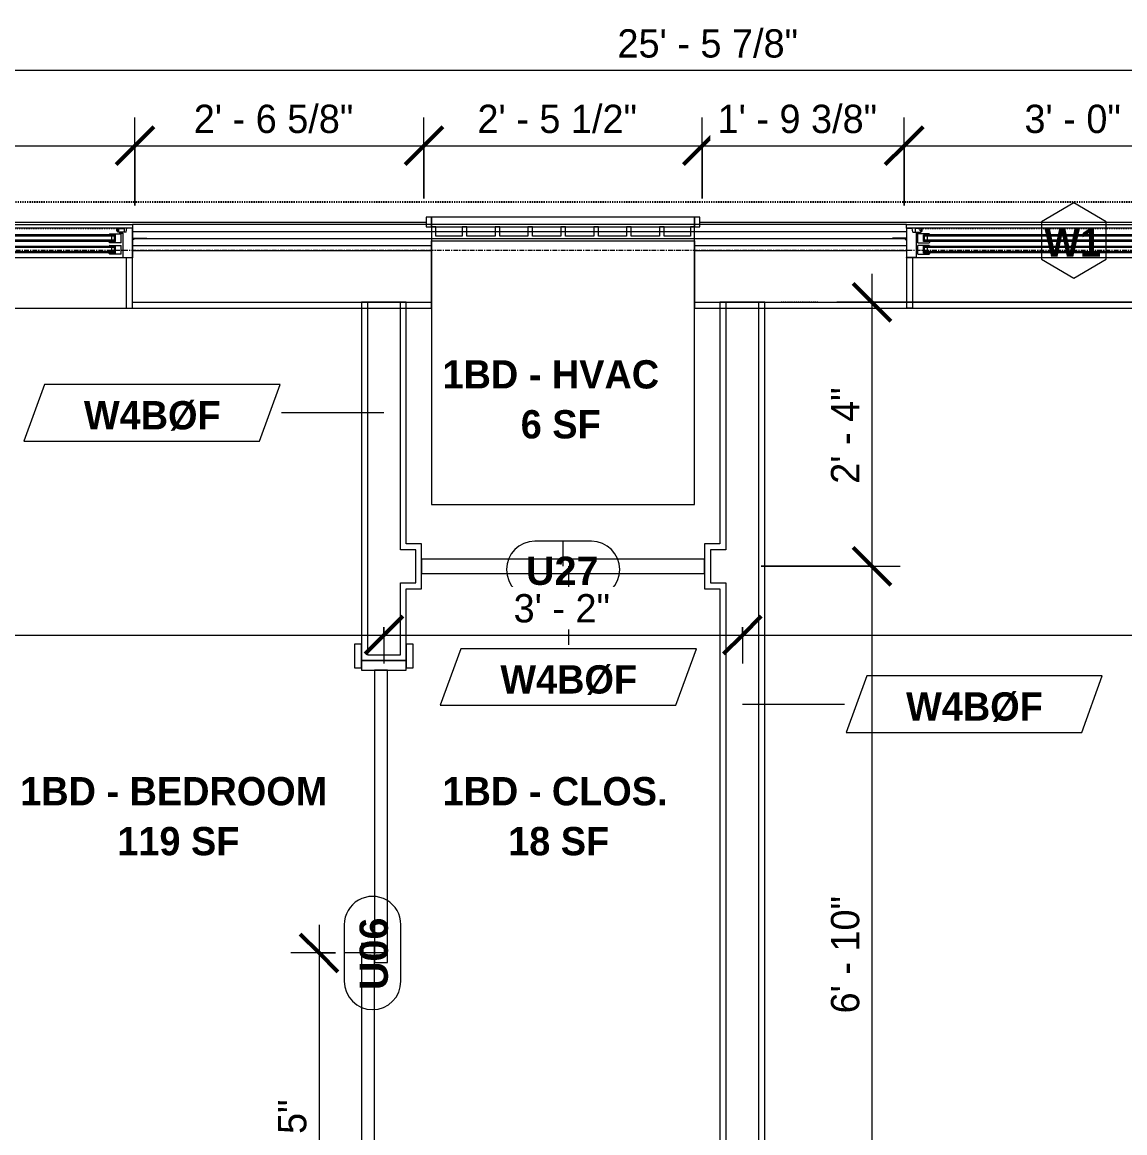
# Model space of a CAD drawing. Header units: inches. Extents: x -4058 to -1781, y 9814 to 12264.
# Drawn here: x -3380.6 to -3263.7, y 11993.6 to 12111.4 of the extents above; entities that cross this region are included whole.
import ezdxf

# ---------------------------------------------------------------- set-up
doc = ezdxf.new("R2010")
doc.units = ezdxf.units.IN
doc.header["$MEASUREMENT"] = 0
for name, pattern in [('Dash', [0.25, 0.125, -0.125]), ('Dash 3_32_', [0.1875, 0.09375, -0.09375]), ('Dash_2_', [0.25, 0.125, -0.125]), ('Grid Line 1_2_', [0.875, 0.5, -0.125, 0.125, -0.125])]:
    doc.linetypes.add(name, pattern=pattern)
for name, color, linetype, lineweight in [('0-1', 7, 'Continuous', 5), ('0-2', 7, 'Continuous', 9), ('A-ANNO-DIMS', 211, 'Continuous', 9), ('A-ANNO-DIMS-32', 211, 'Continuous', 9), ('A-AREA-IDEN', 2, 'Continuous', 9), ('A-DETL-1', 90, 'Dash 3_32_', 9), ('A-DETL-GENF-HDLN-1', 7, 'Dash', 9), ('A-DETL-GENF-HDLN-2', 1, 'Continuous', 18), ('A-DOOR-2', 31, 'Continuous', 9), ('A-DOOR-FRAM', 31, 'Continuous', 9), ('A-DOOR-IDEN', 31, 'Continuous', 9), ('A-GENM-1', 7, 'Continuous', 9), ('A-GLAZ', 151, 'Continuous', 18), ('A-GLAZ-1', 7, 'Continuous', 9), ('A-GLAZ-IDEN', 152, 'Continuous', 9), ('A-WALL-1', 7, 'Continuous', 9), ('A-WALL-2', 113, 'Continuous', 9), ('A-WALL-IDEN', 211, 'Continuous', 9), ('S-FNDN-1', 7, 'Continuous', 9), ('S-GRID-1', 1, 'Grid Line 1_2_', 9)]:
    doc.layers.add(name, color=color, linetype=linetype, lineweight=lineweight)
doc.layers.add('0-3', color=250, linetype='Dash_2_')
doc.styles.add('Arial_B', font='arialbd.ttf', dxfattribs={"height": 3})
doc.styles.add('Century Gothic', font='ufonts.com_century-gothic.ttf', dxfattribs={"height": 3})
doc.styles.add('Century Gothic_B_1', font='GOTHICB.TTF', dxfattribs={"height": 3})
doc.dimstyles.new('MARKETING_DIMENSION', dxfattribs={"dimscale": 12, "dimtxt": 3.132505, "dimasz": 0.333333, "dimexe": 0.25, "dimexo": 0.166667, "dimgap": 0.041667, "dimtad": 1, "dimdec": 4, "dimrnd": 0.0625, "dimzin": 3, "dimdsep": 46, "dimlunit": 4, "dimtxsty": 'Century Gothic', "dimblk1": 'OBLIQUE', "dimblk2": 'OBLIQUE', "dimsah": 1, "dimcen": 0.09, "dimdle": 0.25, "dimazin": 0, "dimtfac": 1, "dimtdec": 4, "dimtix": 1, "dimtmove": 0, "dimatfit": 3, "dimfxl": 1, "dimtvp": 1, "dimtfill": 1, "dimfrac": 2, "dimtolj": 1, "dimtzin": 0, "dimarcsym": 2})
doc.dimstyles.new('THE_DIMENSION_STRING_2', dxfattribs={"dimscale": 12, "dimtxt": 3.132505, "dimasz": 0.333333, "dimexe": 0.25, "dimexo": 0.166667, "dimgap": 0.041667, "dimtad": 1, "dimdec": 4, "dimrnd": 0.0625, "dimzin": 3, "dimdsep": 46, "dimlunit": 4, "dimtxsty": 'Century Gothic', "dimblk1": 'OBLIQUE', "dimblk2": 'OBLIQUE', "dimsah": 1, "dimcen": 0.09, "dimdle": 0.25, "dimazin": 0, "dimtfac": 1, "dimtdec": 4, "dimtix": 1, "dimtmove": 0, "dimatfit": 3, "dimfxl": 1, "dimtvp": 1, "dimtfill": 1, "dimfrac": 2, "dimtolj": 1, "dimtzin": 0, "dimarcsym": 2})
doc.dimstyles.new('THE_DIMENSION_STRING_3', dxfattribs={"dimscale": 12, "dimtxt": 3.132505, "dimasz": 0.333333, "dimexe": 0.25, "dimexo": 0.166667, "dimgap": 0.041667, "dimtad": 1, "dimdec": 4, "dimrnd": 0.0625, "dimzin": 3, "dimdsep": 46, "dimlunit": 4, "dimtxsty": 'Century Gothic', "dimblk1": 'OBLIQUE', "dimblk2": 'OBLIQUE', "dimsah": 1, "dimcen": 0.09, "dimdle": 0.25, "dimazin": 0, "dimtfac": 1, "dimtdec": 4, "dimtix": 1, "dimtmove": 0, "dimatfit": 3, "dimfxl": 1, "dimtvp": 1, "dimtfill": 1, "dimfrac": 2, "dimtolj": 1, "dimtzin": 0, "dimarcsym": 2})

# ---------------------------------------------------------------- blocks, each defined once
blk = doc.blocks.new('Window-Double_Hung-Marvin-Essential - ESDH3066 - 1st Floor-3357218-UNIT PLANS - 1ST FLOOR')
at = {"layer": 'A-DETL-GENF-HDLN-1'}
blk.add_line((16.1, 3.97), (-16.5, 3.97), dxfattribs=at)
at = {"layer": 'A-DETL-GENF-HDLN-2'}
for p, q in [((-17.75, 4.03), (-17.16, 4.03)), ((-17.75, 4.03), (-17.75, 0.94)), ((-17.08, 3.62), (-17.16, 4.03)), ((-17.08, 3.62), (-16.19, 3.62)), ((-16.85, 4), (-16.85, 3.62)), ((-16.3, 4), (-16.85, 4)), ((-16.38, 3.62), (-16.38, 3.52)), ((-16.3, 3.76), (-16.3, 4)), ((-16.18, 3.76), (-16.3, 3.76)), ((-16.19, 3.72), (-16.1, 3.72)), ((-16.19, 3.62), (-16.19, 3.72)), ((-16.18, 3.97), (-16.1, 3.97)), ((-16.18, 3.97), (-16.18, 3.76)), ((-16.1, 3.72), (-16.1, 3.97)), ((16.18, 3.97), (16.1, 3.97)), ((16.1, 3.72), (16.1, 3.97)), ((16.19, 3.72), (16.1, 3.72)), ((16.18, 3.97), (16.18, 3.76)), ((16.18, 3.76), (16.3, 3.76)), ((16.19, 3.62), (16.19, 3.72)), ((17.08, 3.62), (16.19, 3.62)), ((16.3, 3.76), (16.3, 4)), ((16.3, 4), (16.85, 4)), ((16.38, 3.62), (16.38, 3.52)), ((16.85, 4), (16.85, 3.62)), ((17.08, 3.62), (17.16, 4.03)), ((17.75, 4.03), (17.16, 4.03)), ((17.75, 4.03), (17.75, 0.94)), ((-19.25, 2.98), (-19.25, 2.94)), ((-17.75, 2.98), (-19.25, 2.98)), ((-19.25, 2.94), (-17.9, 2.94)), ((-17.9, 2.94), (-17.9, 2.83)), ((-17.9, 2.83), (-17.75, 2.83)), ((-16.38, 3.52), (-16.72, 3.52)), ((-16.72, 3.52), (-16.72, 0.94)), ((-15.34, 3.44), (-16.56, 3.44)), ((-16.56, 2.5), (-16.56, 3.44)), ((-16.56, 2.5), (-15.34, 2.5)), ((-15.94, 2.62), (-15.94, 3.34)), ((-15.94, 3.34), (-15.28, 3.34)), ((-15.28, 2.62), (-15.94, 2.62)), ((-15.84, 2.63), (-15.84, 3.32)), ((-15.54, 2.76), (-15.54, 3.2)), ((-15.34, 3.44), (-15.28, 3.38)), ((-15.34, 2.5), (-15.28, 2.56)), ((-15.28, 3.34), (-15.28, 3.38)), ((-15.28, 2.56), (-15.28, 2.62)), ((15.34, 3.44), (15.28, 3.38)), ((15.28, 3.34), (15.28, 3.38)), ((15.94, 3.34), (15.28, 3.34)), ((15.28, 2.56), (15.28, 2.62)), ((15.28, 2.62), (15.94, 2.62)), ((15.34, 2.5), (15.28, 2.56)), ((15.34, 3.44), (16.56, 3.44)), ((16.56, 2.5), (15.34, 2.5)), ((15.54, 2.76), (15.54, 3.2)), ((15.84, 2.63), (15.84, 3.32)), ((15.94, 2.62), (15.94, 3.34)), ((16.38, 3.52), (16.72, 3.52)), ((16.56, 2.5), (16.56, 3.44)), ((16.72, 3.52), (16.72, 0.94)), ((17.75, 2.98), (19.25, 2.98)), ((17.9, 2.83), (17.75, 2.83)), ((17.9, 2.94), (17.9, 2.83)), ((19.25, 2.94), (17.9, 2.94)), ((19.25, 2.98), (19.25, 2.94)), ((-15.34, 2.22), (-16.56, 2.22)), ((-16.56, 1.28), (-16.56, 2.22)), ((-16.56, 1.28), (-15.34, 1.28)), ((-15.94, 1.4), (-15.94, 2.12)), ((-15.94, 2.12), (-15.28, 2.12)), ((-15.28, 1.4), (-15.94, 1.4)), ((-15.84, 1.41), (-15.84, 2.1)), ((-15.54, 1.54), (-15.54, 1.98)), ((-15.34, 2.22), (-15.28, 2.16)), ((-15.34, 1.28), (-15.28, 1.34)), ((-15.28, 2.12), (-15.28, 2.16)), ((-15.28, 1.34), (-15.28, 1.4)), ((15.34, 2.22), (15.28, 2.16)), ((15.28, 2.12), (15.28, 2.16)), ((15.94, 2.12), (15.28, 2.12)), ((15.28, 1.34), (15.28, 1.4)), ((15.28, 1.4), (15.94, 1.4)), ((15.34, 1.28), (15.28, 1.34)), ((15.34, 2.22), (16.56, 2.22)), ((16.56, 1.28), (15.34, 1.28)), ((15.54, 1.54), (15.54, 1.98)), ((15.84, 1.41), (15.84, 2.1)), ((15.94, 1.4), (15.94, 2.12)), ((16.56, 1.28), (16.56, 2.22)), ((-16.72, 0.94), (-17.75, 0.94)), ((-17.13, 0.91), (-17.13, -4.44)), ((16.72, 0.94), (17.75, 0.94)), ((17.12, -4.44), (17.12, 0.91)), ((-17.13, -4.44), (-17.75, -4.44)), ((17.12, -4.44), (17.75, -4.44))]:
    blk.add_line(p, q, dxfattribs=at)
at = {"layer": 'A-GLAZ'}
for p, q in [((15.84, 3.32), (-15.84, 3.32)), ((15.84, 3.2), (-15.84, 3.2)), ((15.84, 2.76), (-15.84, 2.76)), ((15.84, 2.63), (-15.84, 2.63)), ((15.84, 2.1), (-15.84, 2.1)), ((15.84, 1.98), (-15.84, 1.98)), ((15.84, 1.54), (-15.84, 1.54)), ((15.84, 1.41), (-15.84, 1.41))]:
    blk.add_line(p, q, dxfattribs=at)
at = {"layer": 'A-GLAZ-1'}
for p, q in [((17.75, 4.03), (-17.75, 4.03)), ((-17.75, 4.03), (-17.75, 0.94)), ((17.75, 0.94), (17.75, 4.03)), ((-17.75, 0.94), (17.75, 0.94)), ((-17.75, 0.91), (-17.75, -4.44)), ((17.75, -4.44), (17.75, 0.91)), ((-17.75, -4.44), (17.75, -4.44))]:
    blk.add_line(p, q, dxfattribs=at)
blk = doc.blocks.new('V-Series_EWC4_SPVU_RFA_2015 - 1ST FLOOR-2484708-UNIT PLANS - 1ST FLOOR')
at = {"layer": 'A-GENM-1'}
for p, q in [((-3126.69, 12090.69), (-3127.25, 12090.69)), ((-3127.25, 12090.69), (-3127.25, 12089.69)), ((-3127.25, 12089.69), (-3126.69, 12089.69)), ((-3098.81, 12090.69), (-3126.69, 12090.69)), ((-3126.69, 12090.69), (-3126.69, 12089.69)), ((-3126.69, 12089.69), (-3126.69, 12090.69)), ((-3126.69, 12089.69), (-3098.81, 12089.69)), ((-3126.69, 12089.69), (-3126.69, 12060.25)), ((-3126.25, 12089.69), (-3126.69, 12089.69)), ((-3126.25, 12088.69), (-3126.25, 12089.69)), ((-3122.95, 12089.69), (-3123.45, 12089.69)), ((-3123.45, 12089.69), (-3123.45, 12088.69)), ((-3122.95, 12088.69), (-3122.95, 12089.69)), ((-3119.47, 12089.69), (-3119.97, 12089.69)), ((-3119.97, 12089.69), (-3119.97, 12088.69)), ((-3119.47, 12088.69), (-3119.47, 12089.69)), ((-3115.98, 12089.69), (-3116.48, 12089.69)), ((-3116.48, 12089.69), (-3116.48, 12088.69)), ((-3115.98, 12088.69), (-3115.98, 12089.69)), ((-3112.5, 12089.69), (-3113, 12089.69)), ((-3113, 12089.69), (-3113, 12088.69)), ((-3112.5, 12088.69), (-3112.5, 12089.69)), ((-3109.01, 12089.69), (-3109.51, 12089.69)), ((-3109.51, 12089.69), (-3109.51, 12088.69)), ((-3109.01, 12088.69), (-3109.01, 12089.69)), ((-3105.53, 12089.69), (-3106.03, 12089.69)), ((-3106.03, 12089.69), (-3106.03, 12088.69)), ((-3105.53, 12088.69), (-3105.53, 12089.69)), ((-3102.05, 12089.69), (-3102.55, 12089.69)), ((-3102.55, 12089.69), (-3102.55, 12088.69)), ((-3102.05, 12088.69), (-3102.05, 12089.69)), ((-3098.81, 12089.69), (-3099.25, 12089.69)), ((-3099.25, 12089.69), (-3099.25, 12088.69)), ((-3098.81, 12089.69), (-3098.81, 12090.69)), ((-3098.25, 12090.69), (-3098.81, 12090.69)), ((-3098.81, 12090.69), (-3098.81, 12089.69)), ((-3098.81, 12089.69), (-3098.25, 12089.69)), ((-3098.81, 12060.25), (-3098.81, 12089.69)), ((-3098.25, 12089.69), (-3098.25, 12090.69)), ((-3123.45, 12088.69), (-3126.25, 12088.69)), ((-3119.97, 12088.69), (-3122.95, 12088.69)), ((-3116.48, 12088.69), (-3119.47, 12088.69)), ((-3113, 12088.69), (-3115.98, 12088.69)), ((-3109.51, 12088.69), (-3112.5, 12088.69)), ((-3106.03, 12088.69), (-3109.01, 12088.69)), ((-3102.55, 12088.69), (-3105.53, 12088.69)), ((-3099.25, 12088.69), (-3102.05, 12088.69)), ((-3126.69, 12060.25), (-3098.81, 12060.25))]:
    blk.add_line(p, q, dxfattribs=at)
blk = doc.blocks.new('CTR - 1st Phase - Shell_rvt-1-UNIT PLANS - 1ST FLOOR')
at = {"layer": 'A-WALL-1'}
for p, q in [((-3404.41, 12089.94), (-3368.91, 12089.94)), ((-3286.87, 12089.94), (-3368.91, 12089.94)), ((-3368.91, 12089.94), (-3368.91, 12089.53)), ((-3286.87, 12089.53), (-3286.87, 12089.94)), ((-3286.87, 12089.94), (-3251.37, 12089.94)), ((-3368.91, 12089.19), (-3286.87, 12089.19)), ((-3368.91, 12088.44), (-3286.87, 12088.44)), ((-3368.91, 12087.69), (-3337.21, 12087.69)), ((-3337.21, 12081.06), (-3337.21, 12088.19)), ((-3337.21, 12088.19), (-3309.34, 12088.19)), ((-3309.34, 12088.19), (-3309.34, 12081.06)), ((-3309.34, 12087.69), (-3286.87, 12087.69)), ((-3368.91, 12087.19), (-3337.21, 12087.19)), ((-3368.91, 12086.44), (-3368.91, 12086.41)), ((-3309.34, 12087.19), (-3286.87, 12087.19)), ((-3286.87, 12086.41), (-3286.87, 12086.44)), ((-3368.91, 12081.69), (-3337.21, 12081.69)), ((-3309.34, 12081.69), (-3286.87, 12081.69)), ((-3368.91, 12081.06), (-3337.21, 12081.06)), ((-3309.34, 12081.06), (-3286.87, 12081.06))]:
    blk.add_line(p, q, dxfattribs=at)
at = {"layer": 'S-FNDN-1'}
for p, q in [((-3597.52, 12090.19), (-3337.77, 12090.19)), ((-3308.77, 12090.19), (-3127.25, 12090.19))]:
    blk.add_line(p, q, dxfattribs=at)
at = {"layer": '0-2'}
for name, p in [('V-Series_EWC4_SPVU_RFA_2015 - 1ST FLOOR-2484708-UNIT PLANS - 1ST FLOOR', (-210.52, 0)), ('Window-Double_Hung-Marvin-Essential - ESDH3066 - 1st Floor-3357218-UNIT PLANS - 1ST FLOOR', (-3386.66, 12085.5)), ('Window-Double_Hung-Marvin-Essential - ESDH3066 - 1st Floor-3357218-UNIT PLANS - 1ST FLOOR', (-3269.12, 12085.5))]:
    blk.add_blockref(name, p, dxfattribs=at)
blk = doc.blocks.new('SLIDING - FLUSH - SLIDING - FLUSH - 5-0 x 6-8-3203585-UNIT PLANS - 1ST FLOOR')
at = {"layer": 'A-DOOR-2'}
for p, q in [((-30.25, 3), (-32.75, 3)), ((-32.75, 3), (-32.75, 2.25)), ((-30.25, 2.25), (-30.25, 3)), ((30.25, 3), (30.25, 2.25)), ((32.75, 3), (30.25, 3)), ((32.75, 2.25), (32.75, 3)), ((-32.75, 2.25), (-30.25, 2.25)), ((1, 2.25), (-30, 2.25)), ((-30, 2.25), (-30, 0.87)), ((1, 0.87), (1, 2.25)), ((30.25, 2.25), (32.75, 2.25)), ((-30, 0.87), (1, 0.87)), ((30, 0.87), (-1, 0.87)), ((-1, 0.87), (-1, -0.5)), ((30, -0.5), (30, 0.87)), ((-1, -0.5), (30, -0.5)), ((-30.25, -2.5), (-32.75, -2.5)), ((-32.75, -2.5), (-32.75, -3.25)), ((-32.75, -3.25), (-30.25, -3.25)), ((-30.25, -3.25), (-30.25, -2.5)), ((32.75, -2.5), (30.25, -2.5)), ((30.25, -2.5), (30.25, -3.25)), ((30.25, -3.25), (32.75, -3.25)), ((32.75, -3.25), (32.75, -2.5))]:
    blk.add_line(p, q, dxfattribs=at)
at = {"layer": 'A-DOOR-FRAM'}
for p, q in [((-30, 2.25), (-31, 2.25)), ((-31, 2.25), (-31, -2.5)), ((-30, -2.5), (-30, 2.25)), ((31, 2.25), (30, 2.25)), ((30, 2.25), (30, -2.5)), ((31, -2.5), (31, 2.25)), ((-31, -2.5), (-30, -2.5)), ((30, -2.5), (31, -2.5))]:
    blk.add_line(p, q, dxfattribs=at)
blk = doc.blocks.new('083100 - Access Doors and Panels - Type 1 - ACCESS PANEL - 2-6 X 6-0-3696234-UNIT PLANS - 1ST FLOOR')
at = {"layer": 'A-DOOR-2'}
for p, q in [((15, 0.75), (-15, 0.75)), ((-15, 0.75), (-15, -0.75)), ((15, -0.75), (15, 0.75)), ((-15, -0.75), (15, -0.75))]:
    blk.add_line(p, q, dxfattribs=at)
blk = doc.blocks.new('DIMBLOCK304-UNIT PLANS - 1ST FLOOR')
at = {"layer": 'A-ANNO-DIMS-32'}
for p, q in [((-3404.66, 12091.94), (-3404.66, 12101.28)), ((-3368.66, 12091.94), (-3368.66, 12101.28)), ((-3404.66, 12098.28), (-3368.66, 12098.28)), ((-3404.66, 12098.28), (-3404.66, 12091.94)), ((-3368.66, 12098.28), (-3368.66, 12091.94))]:
    blk.add_line(p, q, dxfattribs=at)
at = {"layer": 'A-ANNO-DIMS-32', "lineweight": 50}
for p, q in [((-3404.66, 12098.28), (-3402.66, 12100.28)), ((-3368.66, 12098.28), (-3366.66, 12100.28)), ((-3404.66, 12098.28), (-3406.66, 12096.28)), ((-3368.66, 12098.28), (-3370.66, 12096.28))]:
    blk.add_line(p, q, dxfattribs=at)
at = {"layer": 'A-ANNO-DIMS-32', "color": 0, "insert": (-3391.91, 12102.63), "char_height": 3, "width": 12.5897, "attachment_point": 1, "line_spacing_factor": 0.984502, "style": 'Century Gothic', "bg_fill": 3, "box_fill_scale": 1.25, "bg_fill_color": 256, "bg_fill_true_color": 13158600, "bg_fill_transparency": 0}
blk.add_mtext('3\' - 0"', dxfattribs=at)
blk = doc.blocks.new('_Oblique')
at = {"color": 0, "linetype": 'ByBlock', "lineweight": -2}
blk.add_line((-0.5, -0.5), (0.5, 0.5), dxfattribs=at)
blk = doc.blocks.new('DIMBLOCK305-UNIT PLANS - 1ST FLOOR')
at = {"layer": 'A-ANNO-DIMS-32'}
for p, q in [((-3368.66, 12091.94), (-3368.66, 12101.28)), ((-3338.02, 12092.69), (-3338.02, 12101.28)), ((-3368.66, 12098.28), (-3338.02, 12098.28)), ((-3368.66, 12098.28), (-3368.66, 12091.94)), ((-3338.02, 12098.28), (-3338.02, 12092.69))]:
    blk.add_line(p, q, dxfattribs=at)
at = {"layer": 'A-ANNO-DIMS-32', "lineweight": 50}
for p, q in [((-3368.66, 12098.28), (-3366.66, 12100.28)), ((-3338.02, 12098.28), (-3336.02, 12100.28)), ((-3368.66, 12098.28), (-3370.66, 12096.28)), ((-3338.02, 12098.28), (-3340.02, 12096.28))]:
    blk.add_line(p, q, dxfattribs=at)
at = {"layer": 'A-ANNO-DIMS-32', "color": 0, "insert": (-3362.42, 12102.63), "char_height": 3, "width": 21.7784, "attachment_point": 1, "line_spacing_factor": 0.984502, "style": 'Century Gothic', "bg_fill": 3, "box_fill_scale": 1.25, "bg_fill_color": 256, "bg_fill_true_color": 13158600, "bg_fill_transparency": 0}
blk.add_mtext('2\' - 6 5/8"', dxfattribs=at)
blk = doc.blocks.new('DIMBLOCK306-UNIT PLANS - 1ST FLOOR')
at = {"layer": 'A-ANNO-DIMS-32'}
for p, q in [((-3338.02, 12092.69), (-3338.02, 12101.28)), ((-3308.52, 12092.69), (-3308.52, 12101.28)), ((-3338.02, 12098.28), (-3308.52, 12098.28)), ((-3338.02, 12098.28), (-3338.02, 12092.69)), ((-3308.52, 12098.28), (-3308.52, 12092.69))]:
    blk.add_line(p, q, dxfattribs=at)
at = {"layer": 'A-ANNO-DIMS-32', "lineweight": 50}
for p, q in [((-3338.02, 12098.28), (-3336.02, 12100.28)), ((-3308.52, 12098.28), (-3306.52, 12100.28)), ((-3338.02, 12098.28), (-3340.02, 12096.28)), ((-3308.52, 12098.28), (-3310.52, 12096.28))]:
    blk.add_line(p, q, dxfattribs=at)
at = {"layer": 'A-ANNO-DIMS-32', "color": 0, "insert": (-3332.35, 12102.63), "char_height": 3, "width": 21.7784, "attachment_point": 1, "line_spacing_factor": 0.984502, "style": 'Century Gothic', "bg_fill": 3, "box_fill_scale": 1.25, "bg_fill_color": 256, "bg_fill_true_color": 13158600, "bg_fill_transparency": 0}
blk.add_mtext('2\' - 5 1/2"', dxfattribs=at)
blk = doc.blocks.new('DIMBLOCK307-UNIT PLANS - 1ST FLOOR')
at = {"layer": 'A-ANNO-DIMS-32'}
for p, q in [((-3308.52, 12092.69), (-3308.52, 12101.28)), ((-3287.12, 12091.94), (-3287.12, 12101.28)), ((-3308.52, 12098.28), (-3287.12, 12098.28)), ((-3308.52, 12098.28), (-3308.52, 12092.69)), ((-3287.12, 12098.28), (-3287.12, 12091.94))]:
    blk.add_line(p, q, dxfattribs=at)
at = {"layer": 'A-ANNO-DIMS-32', "lineweight": 50}
for p, q in [((-3308.52, 12098.28), (-3306.52, 12100.28)), ((-3287.12, 12098.28), (-3285.12, 12100.28)), ((-3308.52, 12098.28), (-3310.52, 12096.28)), ((-3287.12, 12098.28), (-3289.12, 12096.28))]:
    blk.add_line(p, q, dxfattribs=at)
at = {"layer": 'A-ANNO-DIMS-32', "color": 0, "insert": (-3306.9, 12102.63), "char_height": 3, "width": 21.7784, "attachment_point": 1, "line_spacing_factor": 0.984502, "style": 'Century Gothic', "bg_fill": 3, "box_fill_scale": 1.25, "bg_fill_color": 256, "bg_fill_true_color": 13158600, "bg_fill_transparency": 0}
blk.add_mtext('1\' - 9 3/8"', dxfattribs=at)
blk = doc.blocks.new('DIMBLOCK308-UNIT PLANS - 1ST FLOOR')
at = {"layer": 'A-ANNO-DIMS-32'}
for p, q in [((-3287.12, 12091.94), (-3287.12, 12101.28)), ((-3251.12, 12091.94), (-3251.12, 12101.28)), ((-3287.12, 12098.28), (-3251.12, 12098.28)), ((-3287.12, 12098.28), (-3287.12, 12091.94)), ((-3251.12, 12098.28), (-3251.12, 12091.94))]:
    blk.add_line(p, q, dxfattribs=at)
at = {"layer": 'A-ANNO-DIMS-32', "lineweight": 50}
for p, q in [((-3287.12, 12098.28), (-3285.12, 12100.28)), ((-3251.12, 12098.28), (-3249.12, 12100.28)), ((-3287.12, 12098.28), (-3289.12, 12096.28)), ((-3251.12, 12098.28), (-3253.12, 12096.28))]:
    blk.add_line(p, q, dxfattribs=at)
at = {"layer": 'A-ANNO-DIMS-32', "color": 0, "insert": (-3274.37, 12102.63), "char_height": 3, "width": 12.5897, "attachment_point": 1, "line_spacing_factor": 0.984502, "style": 'Century Gothic', "bg_fill": 3, "box_fill_scale": 1.25, "bg_fill_color": 256, "bg_fill_true_color": 13158600, "bg_fill_transparency": 0}
blk.add_mtext('3\' - 0"', dxfattribs=at)
blk = doc.blocks.new('DIMBLOCK739-UNIT PLANS - 1ST FLOOR')
at = {"layer": 'A-ANNO-DIMS-32', "lineweight": 50}
for p, q in [((-3290.53, 12081.69), (-3292.53, 12083.69)), ((-3290.53, 12081.69), (-3288.53, 12079.69)), ((-3290.53, 12053.69), (-3292.53, 12055.69)), ((-3290.53, 12053.69), (-3288.53, 12051.69))]:
    blk.add_line(p, q, dxfattribs=at)
at = {"layer": 'A-ANNO-DIMS-32'}
for p, q in [((-3290.53, 12084.69), (-3290.53, 12053.69)), ((-3294.27, 12081.69), (-3287.53, 12081.69)), ((-3290.53, 12081.69), (-3294.27, 12081.69)), ((-3302.27, 12053.69), (-3287.53, 12053.69)), ((-3290.53, 12053.69), (-3302.27, 12053.69))]:
    blk.add_line(p, q, dxfattribs=at)
at = {"layer": 'A-ANNO-DIMS-32', "color": 0, "insert": (-3294.88, 12062.44), "char_height": 3, "width": 12.5897, "attachment_point": 1, "rotation": 90, "line_spacing_factor": 0.984502, "style": 'Century Gothic', "bg_fill": 3, "box_fill_scale": 1.25, "bg_fill_color": 256, "bg_fill_true_color": 13158600, "bg_fill_transparency": 0}
blk.add_mtext('2\' - 4"', dxfattribs=at)
blk = doc.blocks.new('DIMBLOCK740-UNIT PLANS - 1ST FLOOR')
at = {"layer": 'A-ANNO-DIMS-32', "lineweight": 50}
for p, q in [((-3290.53, 12053.69), (-3292.53, 12055.69)), ((-3290.53, 12053.69), (-3288.53, 12051.69)), ((-3290.53, 11971.69), (-3292.53, 11973.69)), ((-3290.53, 11971.69), (-3288.53, 11969.69))]:
    blk.add_line(p, q, dxfattribs=at)
at = {"layer": 'A-ANNO-DIMS-32'}
for p, q in [((-3302.27, 12053.69), (-3287.53, 12053.69)), ((-3290.53, 12053.69), (-3302.27, 12053.69)), ((-3290.53, 12053.69), (-3290.53, 11971.69)), ((-3302.27, 11971.69), (-3287.53, 11971.69)), ((-3290.53, 11971.69), (-3302.27, 11971.69))]:
    blk.add_line(p, q, dxfattribs=at)
at = {"layer": 'A-ANNO-DIMS-32', "color": 0, "insert": (-3294.88, 12006.28), "char_height": 3, "width": 15.394, "attachment_point": 1, "rotation": 90, "line_spacing_factor": 0.984502, "style": 'Century Gothic', "bg_fill": 3, "box_fill_scale": 1.25, "bg_fill_color": 256, "bg_fill_true_color": 13158600, "bg_fill_transparency": 0}
blk.add_mtext('6\' - 10"', dxfattribs=at)
blk = doc.blocks.new('DIMBLOCK749-UNIT PLANS - 1ST FLOOR')
at = {"layer": 'A-ANNO-DIMS-32'}
for p, q in [((-3349.14, 12015.69), (-3349.14, 11968.69)), ((-3347.4, 12012.69), (-3352.14, 12012.69)), ((-3349.14, 12012.69), (-3347.4, 12012.69)), ((-3344.27, 11971.69), (-3352.14, 11971.69)), ((-3349.14, 11971.69), (-3344.27, 11971.69))]:
    blk.add_line(p, q, dxfattribs=at)
at = {"layer": 'A-ANNO-DIMS-32', "lineweight": 50}
for p, q in [((-3349.14, 12012.69), (-3351.14, 12014.69)), ((-3349.14, 12012.69), (-3347.14, 12010.69)), ((-3349.14, 11971.69), (-3351.14, 11973.69)), ((-3349.14, 11971.69), (-3347.14, 11969.69))]:
    blk.add_line(p, q, dxfattribs=at)
at = {"layer": 'A-ANNO-DIMS-32', "color": 0, "insert": (-3353.49, 11986.94), "char_height": 3, "width": 12.5897, "attachment_point": 1, "rotation": 90, "line_spacing_factor": 0.984502, "style": 'Century Gothic', "bg_fill": 3, "box_fill_scale": 1.25, "bg_fill_color": 256, "bg_fill_true_color": 13158600, "bg_fill_transparency": 0}
blk.add_mtext('3\' - 5"', dxfattribs=at)
blk = doc.blocks.new('Door Tag - Type Mark-2601225-UNIT PLANS - 1ST FLOOR')
at = {"layer": 'A-DOOR-IDEN'}
for p, q in [((0.09375, 0.09375), (-0.09375, 0.09375)), ((-0.09375, -0.09375), (0.09375, -0.09375))]:
    blk.add_line(p, q, dxfattribs=at)
for centre, start, end in [((-0.09375, 0), 90, 270), ((0.09375, 0), 270, 90)]:
    blk.add_arc(centre, 0.09375, start, end, dxfattribs=at)
blk = doc.blocks.new('Wall Tag - Arch Wall-3956453-UNIT PLANS - 1ST FLOOR')
at = {"layer": 'A-WALL-IDEN'}
for p, q in [((-0.3561, 0.0937), (-0.4244, -0.0937)), ((0.4244, 0.0937), (-0.3561, 0.0937)), ((0.3561, -0.0937), (0.4244, 0.0937)), ((-0.4244, -0.0937), (0.3561, -0.0937))]:
    blk.add_line(p, q, dxfattribs=at)
blk = doc.blocks.new('DIMBLOCK830-UNIT PLANS - 1ST FLOOR')
at = {"layer": 'A-ANNO-DIMS-32'}
for p, q in [((-3460.21, 12083.69), (-3460.21, 12109.28)), ((-3460.21, 12106.28), (-3154.32, 12106.28)), ((-3460.21, 12106.28), (-3460.21, 12083.69)), ((-3154.32, 12107.11), (-3154.32, 12103.28)), ((-3154.32, 12106.28), (-3154.32, 12107.11))]:
    blk.add_line(p, q, dxfattribs=at)
at = {"layer": 'A-ANNO-DIMS-32', "lineweight": 50}
for p, q in [((-3460.21, 12106.28), (-3458.21, 12108.28)), ((-3154.32, 12106.28), (-3152.32, 12108.28)), ((-3460.21, 12106.28), (-3462.21, 12104.28)), ((-3154.32, 12106.28), (-3156.32, 12104.28))]:
    blk.add_line(p, q, dxfattribs=at)
at = {"layer": 'A-ANNO-DIMS-32', "color": 0, "insert": (-3317.51, 12110.63), "char_height": 3, "width": 24.5827, "attachment_point": 1, "line_spacing_factor": 0.984502, "style": 'Century Gothic', "bg_fill": 3, "box_fill_scale": 1.25, "bg_fill_color": 256, "bg_fill_true_color": 13158600, "bg_fill_transparency": 0}
blk.add_mtext('25\' - 5 7/8"', dxfattribs=at)
blk = doc.blocks.new('Window Tag - ONE-4156801-UNIT PLANS - 1ST FLOOR')
at = {"layer": 'A-GLAZ-IDEN'}
for p, q in [((0, 0.125), (-0.1071, 0.0619)), ((0.107, 0.062), (0, 0.125)), ((-0.1071, 0.0619), (-0.1071, -0.0619)), ((0.107, -0.0624), (0.107, 0.062)), ((-0.1071, -0.0619), (0, -0.125)), ((0, -0.125), (0.107, -0.0624))]:
    blk.add_line(p, q, dxfattribs=at)
blk = doc.blocks.new('DIMBLOCK1396-UNIT PLANS - 1ST FLOOR')
at = {"layer": 'A-ANNO-DIMS-32', "lineweight": 50}
for p, q in [((-3169.69, 12081.69), (-3171.69, 12083.69)), ((-3169.69, 12081.69), (-3167.69, 12079.69)), ((-3169.69, 11964.49), (-3171.69, 11966.49)), ((-3169.69, 11964.49), (-3167.69, 11962.49))]:
    blk.add_line(p, q, dxfattribs=at)
at = {"layer": 'A-ANNO-DIMS-32'}
for p, q in [((-3169.69, 12084.69), (-3169.69, 11964.49)), ((-3294.27, 12081.69), (-3166.69, 12081.69)), ((-3169.69, 12081.69), (-3294.27, 12081.69)), ((-3186.12, 11964.49), (-3166.69, 11964.49)), ((-3169.69, 11964.49), (-3186.12, 11964.49))]:
    blk.add_line(p, q, dxfattribs=at)
at = {"layer": 'A-ANNO-DIMS-32', "color": 0, "insert": (-3174.04, 12012.85), "char_height": 3, "width": 24.5827, "attachment_point": 1, "rotation": 90, "line_spacing_factor": 0.984502, "style": 'Century Gothic', "bg_fill": 3, "box_fill_scale": 1.25, "bg_fill_color": 256, "bg_fill_true_color": 13158600, "bg_fill_transparency": 0}
blk.add_mtext('9\' - 9 3/16"', dxfattribs=at)
blk = doc.blocks.new('DIMBLOCK1398-UNIT PLANS - 1ST FLOOR')
at = {"layer": 'A-ANNO-DIMS-32'}
for p, q in [((-3463.52, 11972.99), (-3463.52, 12049.4)), ((-3342.27, 12047.23), (-3342.27, 12043.4)), ((-3342.27, 12046.4), (-3342.27, 12047.23)), ((-3466.52, 12046.4), (-3342.27, 12046.4)), ((-3463.52, 12046.4), (-3463.52, 11972.99))]:
    blk.add_line(p, q, dxfattribs=at)
at = {"layer": 'A-ANNO-DIMS-32', "lineweight": 50}
for p, q in [((-3463.52, 12046.4), (-3461.52, 12048.4)), ((-3342.27, 12046.4), (-3340.27, 12048.4)), ((-3463.52, 12046.4), (-3465.52, 12044.4)), ((-3342.27, 12046.4), (-3344.27, 12044.4))]:
    blk.add_line(p, q, dxfattribs=at)
at = {"layer": 'A-ANNO-DIMS-32', "color": 0, "insert": (-3413.14, 12050.74), "char_height": 3, "width": 24.5827, "attachment_point": 1, "line_spacing_factor": 0.984502, "style": 'Century Gothic', "bg_fill": 3, "box_fill_scale": 1.25, "bg_fill_color": 256, "bg_fill_true_color": 13158600, "bg_fill_transparency": 0}
blk.add_mtext('10\' - 1 1/4"', dxfattribs=at)
blk = doc.blocks.new('DIMBLOCK1399-UNIT PLANS - 1ST FLOOR')
at = {"layer": 'A-ANNO-DIMS-32', "lineweight": 50}
for p, q in [((-3342.27, 12046.4), (-3340.27, 12048.4)), ((-3304.27, 12046.4), (-3302.27, 12048.4)), ((-3342.27, 12046.4), (-3344.27, 12044.4)), ((-3304.27, 12046.4), (-3306.27, 12044.4))]:
    blk.add_line(p, q, dxfattribs=at)
at = {"layer": 'A-ANNO-DIMS-32'}
for p, q in [((-3342.27, 12047.23), (-3342.27, 12043.4)), ((-3342.27, 12046.4), (-3342.27, 12047.23)), ((-3304.27, 12047.23), (-3304.27, 12043.4)), ((-3304.27, 12046.4), (-3304.27, 12047.23)), ((-3342.27, 12046.4), (-3304.27, 12046.4))]:
    blk.add_line(p, q, dxfattribs=at)
at = {"layer": 'A-ANNO-DIMS-32', "color": 0, "insert": (-3328.52, 12050.74), "char_height": 3, "width": 12.5897, "attachment_point": 1, "line_spacing_factor": 0.984502, "style": 'Century Gothic', "bg_fill": 3, "box_fill_scale": 1.25, "bg_fill_color": 256, "bg_fill_true_color": 13158600, "bg_fill_transparency": 0}
blk.add_mtext('3\' - 2"', dxfattribs=at)
blk = doc.blocks.new('DIMBLOCK1400-UNIT PLANS - 1ST FLOOR')
at = {"layer": 'A-ANNO-DIMS-32', "lineweight": 50}
for p, q in [((-3304.27, 12046.4), (-3302.27, 12048.4)), ((-3137.12, 12046.4), (-3135.12, 12048.4)), ((-3304.27, 12046.4), (-3306.27, 12044.4)), ((-3137.12, 12046.4), (-3139.12, 12044.4))]:
    blk.add_line(p, q, dxfattribs=at)
at = {"layer": 'A-ANNO-DIMS-32'}
for p, q in [((-3137.12, 11971.74), (-3137.12, 12049.4)), ((-3304.27, 12047.23), (-3304.27, 12043.4)), ((-3304.27, 12046.4), (-3304.27, 12047.23)), ((-3304.27, 12046.4), (-3134.12, 12046.4)), ((-3137.12, 12046.4), (-3137.12, 11971.74))]:
    blk.add_line(p, q, dxfattribs=at)
at = {"layer": 'A-ANNO-DIMS-32', "color": 0, "insert": (-3232.11, 12050.74), "char_height": 3, "width": 27.387, "attachment_point": 1, "line_spacing_factor": 0.984502, "style": 'Century Gothic', "bg_fill": 3, "box_fill_scale": 1.25, "bg_fill_color": 256, "bg_fill_true_color": 13158600, "bg_fill_transparency": 0}
blk.add_mtext('13\' - 11 1/8"', dxfattribs=at)

msp = doc.modelspace()

# ---------------------------------------------------------------- block references
at = {"layer": '0-1'}
msp.add_blockref('CTR - 1st Phase - Shell_rvt-1-UNIT PLANS - 1ST FLOOR', (0, 0), dxfattribs=at)

# ---------------------------------------------------------------- next in the draw order: linework, layer by layer
at = {"layer": '0-3'}
msp.add_line((-3468.83421, 12092.32759), (-3131.38692, 12092.32759), dxfattribs=at)
at = {"layer": 'A-DETL-1'}
msp.add_line((-3296.27374, 12081.6894), (-3300.27374, 12081.6894), dxfattribs=at)
at = {"layer": 'A-DOOR-IDEN'}
msp.add_line((-3323.27374, 12053.6894), (-3323.27374, 12056.3373), dxfattribs=at)
at = {"layer": 'A-WALL-2'}
for p, q in [((-3344.64874, 12081.6894), (-3344.64874, 12043.6894)), ((-3339.89874, 12081.6894), (-3344.64874, 12081.6894)), ((-3344.02374, 12081.6894), (-3344.02374, 12044.3144)), ((-3340.52374, 12055.4394), (-3340.52374, 12081.6894)), ((-3339.89874, 12056.0644), (-3339.89874, 12081.6894)), ((-3306.64874, 12081.6894), (-3306.64874, 12056.0644)), ((-3301.89874, 12081.6894), (-3306.64874, 12081.6894)), ((-3306.02374, 12081.6894), (-3306.02374, 12055.4394)), ((-3302.52374, 11958.7394), (-3302.52374, 12081.6894)), ((-3301.89874, 11958.1144), (-3301.89874, 12081.6894)), ((-3338.89874, 12055.4394), (-3340.52374, 12055.4394)), ((-3338.27374, 12056.0644), (-3339.89874, 12056.0644)), ((-3338.89874, 12051.9394), (-3338.89874, 12055.4394)), ((-3338.27374, 12051.3144), (-3338.27374, 12056.0644)), ((-3306.64874, 12056.0644), (-3308.27374, 12056.0644)), ((-3308.27374, 12056.0644), (-3308.27374, 12051.3144)), ((-3307.64874, 12055.4394), (-3307.64874, 12051.9394)), ((-3306.02374, 12055.4394), (-3307.64874, 12055.4394)), ((-3340.52374, 12044.3144), (-3340.52374, 12051.9394)), ((-3340.52374, 12051.9394), (-3338.89874, 12051.9394)), ((-3307.64874, 12051.9394), (-3306.02374, 12051.9394)), ((-3306.02374, 12051.9394), (-3306.02374, 11973.4394)), ((-3339.89874, 12043.6894), (-3339.89874, 12051.3144)), ((-3339.89874, 12051.3144), (-3338.27374, 12051.3144)), ((-3308.27374, 12051.3144), (-3306.64874, 12051.3144)), ((-3306.64874, 12051.3144), (-3306.64874, 11974.0644)), ((-3344.64874, 12043.6894), (-3339.89874, 12043.6894)), ((-3344.02374, 12044.3144), (-3340.52374, 12044.3144))]:
    msp.add_line(p, q, dxfattribs=at)
at = {"layer": 'A-WALL-IDEN'}
for p, q in [((-3342.27374, 12069.95908), (-3353.11689, 12069.95908)), ((-3322.707, 12053.6894), (-3322.707, 12045.36925))]:
    msp.add_line(p, q, dxfattribs=at)

# ---------------------------------------------------------------- next in the draw order: block references
at = {"layer": 'A-DOOR-2'}
for name, p, rotation in [('083100 - Access Doors and Panels - Type 1 - ACCESS PANEL - 2-6 X 6-0-3696234-UNIT PLANS - 1ST FLOOR', (-3323.27374, 12053.6894), 180), ('SLIDING - FLUSH - SLIDING - FLUSH - 5-0 x 6-8-3203585-UNIT PLANS - 1ST FLOOR', (-3342.39874, 12012.6894), 90.00000000000159)]:
    msp.add_blockref(name, p, dxfattribs=dict(at, rotation=rotation))
at = {"layer": 'A-DOOR-IDEN', "xscale": 31.99999999999999, "yscale": 31.99999999999999, "zscale": 31.99999999999999}
msp.add_blockref('Door Tag - Type Mark-2601225-UNIT PLANS - 1ST FLOOR', (-3323.27374, 12053.3373), dxfattribs=at)
at = {"layer": 'A-WALL-IDEN', "xscale": 31.99999999999999, "yscale": 31.99999999999999, "zscale": 31.99999999999999}
for p in [(-3366.8486, 12069.95908), (-3322.707, 12041.95123)]:
    msp.add_blockref('Wall Tag - Arch Wall-3956453-UNIT PLANS - 1ST FLOOR', p, dxfattribs=at)

# ---------------------------------------------------------------- next in the draw order: texts
at = {"layer": 'A-AREA-IDEN', "char_height": 3, "attachment_point": 1, "style": 'Century Gothic_B_1'}
for s, insert, width in [('1BD - HVAC', (-3336.05325, 12075.54225), 29.593), ('6 SF', (-3327.76349, 12070.24512), 9.494), ('1BD - BEDROOM', (-3380.81528, 12031.34595), 40.299), ('1BD - CLOS.', (-3336.05325, 12031.34595), 29.29), ('119 SF', (-3370.52236, 12026.04881), 15.352), ('18 SF', (-3329.09262, 12026.04881), 12.423)]:
    msp.add_mtext(s, dxfattribs=dict(at, insert=insert, width=width))
at = {"layer": 'A-DOOR-IDEN', "insert": (-3327.20562, 12054.71715), "char_height": 3, "width": 9.393, "attachment_point": 1, "style": 'Arial_B'}
msp.add_mtext('U27', dxfattribs=at)
at = {"layer": 'A-WALL-IDEN', "char_height": 3, "width": 17.372, "attachment_point": 1, "style": 'Century Gothic_B_1'}
for insert in [(-3374.06452, 12071.20662), (-3329.92292, 12043.19876), (-3286.9148, 12040.32664)]:
    msp.add_mtext('W4BØF', dxfattribs=dict(at, insert=insert))

# ---------------------------------------------------------------- next in the draw order: dimensions: what is measured, and where the dimension line sits
at = {"layer": 'A-ANNO-DIMS'}
dim = msp.add_linear_dim(base=(-3368.66046, 12098.28202), p1=(-3404.66046, 12089.9394), p2=(-3368.66046, 12089.9394), dimstyle='THE_DIMENSION_STRING_2', override={"dimpost": '<>', "dimfxl": 36}, dxfattribs=at)
dim.commit()
dim.dimension.update_dxf_attribs({"geometry": 'DIMBLOCK304-UNIT PLANS - 1ST FLOOR', "text_midpoint": (-3386.66046, 12100.35748)})
for base, p1, p2, override, picture, middle in [((-3290.5299, 12053.6894), (-3296.27374, 12081.6894), (-3304.27374, 12053.6894), {"dimpost": '<>', "dimfxl": 29.12044}, 'DIMBLOCK739-UNIT PLANS - 1ST FLOOR', (-3292.56763, 12067.6894)), ((-3349.14309, 11971.6894), (-3345.39874, 12012.6894), (-3342.27374, 11971.6894), {"dimpost": '<>', "dimfxl": 41.118921}, 'DIMBLOCK749-UNIT PLANS - 1ST FLOOR', (-3351.21854, 11992.1894))]:
    dim = msp.add_linear_dim(base=base, p1=p1, p2=p2, angle=90, dimstyle='THE_DIMENSION_STRING_3', override=override, dxfattribs=at)
    dim.commit()
    dim.dimension.update_dxf_attribs({"geometry": picture, "text_midpoint": middle})

# ---------------------------------------------------------------- next in the draw order: linework, layer by layer
at = {"layer": 'A-DOOR-IDEN'}
msp.add_line((-3342.27374, 12012.6894), (-3346.46564, 12012.6894), dxfattribs=at)

# ---------------------------------------------------------------- next in the draw order: block references
at = {"layer": 'A-DOOR-IDEN', "xscale": 31.99999999999999, "yscale": 31.99999999999999, "zscale": 31.99999999999999, "rotation": 89.99999999999955}
msp.add_blockref('Door Tag - Type Mark-2601225-UNIT PLANS - 1ST FLOOR', (-3343.46564, 12012.6894), dxfattribs=at)

# ---------------------------------------------------------------- next in the draw order: texts
at = {"layer": 'A-DOOR-IDEN', "insert": (-3344.84549, 12008.75751), "char_height": 3, "width": 9.393, "attachment_point": 1, "rotation": 90, "style": 'Arial_B'}
msp.add_mtext('U06', dxfattribs=at)

# ---------------------------------------------------------------- next in the draw order: dimensions: what is measured, and where the dimension line sits
at = {"layer": 'A-ANNO-DIMS'}
dim = msp.add_linear_dim(base=(-3338.02374, 12098.28202), p1=(-3368.66046, 12089.9394), p2=(-3338.02374, 12090.6894), dimstyle='THE_DIMENSION_STRING_2', override={"dimpost": '<>', "dimfxl": 30.645898}, dxfattribs=at)
dim.commit()
dim.dimension.update_dxf_attribs({"geometry": 'DIMBLOCK305-UNIT PLANS - 1ST FLOOR', "text_midpoint": (-3353.3421, 12100.52369)})
dim = msp.add_linear_dim(base=(-3290.5299, 11971.6894), p1=(-3304.27374, 12053.6894), p2=(-3304.27374, 11971.6894), angle=90, dimstyle='THE_DIMENSION_STRING_3', override={"dimpost": '<>', "dimfxl": 82}, dxfattribs=at)
dim.commit()
dim.dimension.update_dxf_attribs({"geometry": 'DIMBLOCK740-UNIT PLANS - 1ST FLOOR', "text_midpoint": (-3292.60536, 12012.6894)})

# ---------------------------------------------------------------- next in the draw order: linework, layer by layer
at = {"layer": 'A-WALL-IDEN'}
msp.add_line((-3304.27374, 12039.07911), (-3293.43058, 12039.07911), dxfattribs=at)

# ---------------------------------------------------------------- next in the draw order: block references
at = {"layer": 'A-WALL-IDEN', "xscale": 31.99999999999999, "yscale": 31.99999999999999, "zscale": 31.99999999999999}
msp.add_blockref('Wall Tag - Arch Wall-3956453-UNIT PLANS - 1ST FLOOR', (-3279.69888, 12039.07911), dxfattribs=at)

# ---------------------------------------------------------------- next in the draw order: dimensions: what is measured, and where the dimension line sits
at = {"layer": 'A-ANNO-DIMS'}
for base, p1, p2, dimstyle, override, picture, middle in [((-3308.52374, 12098.28202), (-3338.02374, 12090.6894), (-3308.52374, 12090.6894), 'THE_DIMENSION_STRING_2', {"dimpost": '<>', "dimfxl": 29.5}, 'DIMBLOCK306-UNIT PLANS - 1ST FLOOR', (-3323.27374, 12100.52369)), ((-3342.27374, 12046.39776), (-3463.52374, 11970.9894), (-3342.27374, 12049.22619), 'MARKETING_DIMENSION', {"dimpost": '<>', "dimfxl": 144.300235}, 'DIMBLOCK1398-UNIT PLANS - 1ST FLOOR', (-3402.89874, 12048.63943))]:
    dim = msp.add_linear_dim(base=base, p1=p1, p2=p2, dimstyle=dimstyle, override=override, dxfattribs=at)
    dim.commit()
    dim.dimension.update_dxf_attribs({"geometry": picture, "text_midpoint": middle})

# ---------------------------------------------------------------- next in the draw order: dimensions: what is measured, and where the dimension line sits
for base, p1, p2, dimstyle, override, picture, middle in [((-3287.12374, 12098.28202), (-3308.52374, 12090.6894), (-3287.12374, 12089.9394), 'THE_DIMENSION_STRING_2', {"dimpost": '<>', "dimfxl": 21.413138}, 'DIMBLOCK307-UNIT PLANS - 1ST FLOOR', (-3297.82374, 12100.52369)), ((-3304.27374, 12046.39776), (-3342.27374, 12049.22619), (-3304.27374, 12049.22619), 'MARKETING_DIMENSION', {"dimpost": '<>', "dimfxl": 38}, 'DIMBLOCK1399-UNIT PLANS - 1ST FLOOR', (-3323.27374, 12048.47322))]:
    dim = msp.add_linear_dim(base=base, p1=p1, p2=p2, dimstyle=dimstyle, override=override, dxfattribs=at)
    dim.commit()
    dim.dimension.update_dxf_attribs({"geometry": picture, "text_midpoint": middle})

# ---------------------------------------------------------------- next in the draw order: dimensions: what is measured, and where the dimension line sits
dim = msp.add_linear_dim(base=(-3251.12374, 12098.28202), p1=(-3287.12374, 12089.9394), p2=(-3251.12374, 12089.9394), dimstyle='THE_DIMENSION_STRING_2', override={"dimpost": '<>', "dimfxl": 36}, dxfattribs=at)
dim.commit()
dim.dimension.update_dxf_attribs({"geometry": 'DIMBLOCK308-UNIT PLANS - 1ST FLOOR', "text_midpoint": (-3269.12374, 12100.35748)})

# ---------------------------------------------------------------- next in the draw order: dimensions: what is measured, and where the dimension line sits
dim = msp.add_linear_dim(base=(-3154.32374, 12106.28202), p1=(-3460.21124, 12081.6894), p2=(-3154.32374, 12109.11045), dimstyle='THE_DIMENSION_STRING_3', override={"dimpost": '<>', "dimfxl": 307.11411}, dxfattribs=at)
dim.commit()
dim.dimension.update_dxf_attribs({"geometry": 'DIMBLOCK830-UNIT PLANS - 1ST FLOOR', "text_midpoint": (-3307.26749, 12108.52369)})

# ---------------------------------------------------------------- next in the draw order: linework, layer by layer
at = {"layer": 'S-GRID-1'}
msp.add_line((-1781.27288, 12087.1894), (-4041.7795, 12087.1894), dxfattribs=at)

# ---------------------------------------------------------------- next in the draw order: block references
at = {"layer": 'A-GLAZ-IDEN', "xscale": 31.99999999999999, "yscale": 31.99999999999999, "zscale": 31.99999999999999}
msp.add_blockref('Window Tag - ONE-4156801-UNIT PLANS - 1ST FLOOR', (-3269.12374, 12088.23475), dxfattribs=at)

# ---------------------------------------------------------------- next in the draw order: texts
at = {"layer": 'A-GLAZ-IDEN', "insert": (-3272.26048, 12089.5185), "char_height": 3, "width": 7.575, "attachment_point": 1, "style": 'Century Gothic_B_1'}
msp.add_mtext('W1', dxfattribs=at)

# ---------------------------------------------------------------- next in the draw order: dimensions: what is measured, and where the dimension line sits
at = {"layer": 'A-ANNO-DIMS'}
dim = msp.add_linear_dim(base=(-3169.69357, 11964.4894), p1=(-3296.27374, 12081.6894), p2=(-3188.12374, 11964.4894), angle=90, dimstyle='MARKETING_DIMENSION', override={"dimpost": '<>', "dimfxl": 159.474959}, dxfattribs=at)
dim.commit()
dim.dimension.update_dxf_attribs({"geometry": 'DIMBLOCK1396-UNIT PLANS - 1ST FLOOR', "text_midpoint": (-3171.93524, 12023.0894)})

# ---------------------------------------------------------------- next in the draw order: dimensions: what is measured, and where the dimension line sits
dim = msp.add_linear_dim(base=(-3137.12374, 12046.39776), p1=(-3304.27374, 12049.22619), p2=(-3137.12374, 11969.7394), dimstyle='MARKETING_DIMENSION', override={"dimpost": '<>', "dimfxl": 185.087202}, dxfattribs=at)
dim.commit()
dim.dimension.update_dxf_attribs({"geometry": 'DIMBLOCK1400-UNIT PLANS - 1ST FLOOR', "text_midpoint": (-3220.69874, 12048.63943)})

doc.saveas('drawing.dxf')
